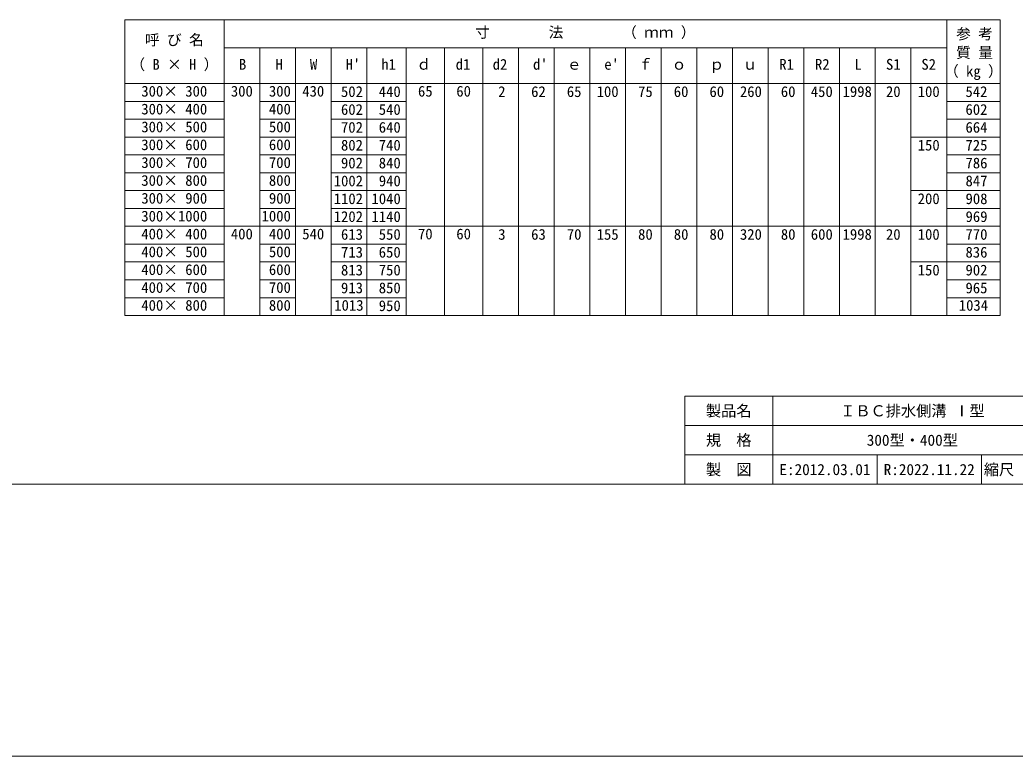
# Model space of a CAD drawing. Units: millimetres at full size; details may follow other scales. Extents: x 80703 to 103503, y 5263 to 15046.
# Drawn here: x 82656 to 86044, y 5263 to 7769 of the extents above; entities that cross this region are included whole.
import ezdxf
from ezdxf.enums import TextEntityAlignment as Align

# ---------------------------------------------------------------- set-up
doc = ezdxf.new("R2010")
doc.units = ezdxf.units.MM
doc.header["$LTSCALE"] = 20
doc.layers.add('0_2', color=7, linetype='Continuous', lineweight=9)
doc.layers.add('枠', color=5, linetype='Continuous', lineweight=5)
doc.styles.add('ＭＳ ゴシック', font='')
doc.styles.get('ＭＳ ゴシック').set_extended_font_data('MS Gothic')

msp = doc.modelspace()

# ---------------------------------------------------------------- linework, layer by layer
at = {"layer": '0_2'}
for p, q in [((83012.92, 7769.45), (83012.92, 6763.02)), ((83012.92, 7769.45), (85993.33, 7769.45)), ((83351.1, 7769.45), (83351.1, 6763.02)), ((85811.08, 7769.45), (85811.08, 6763.02)), ((85993.33, 7769.45), (85993.33, 6763.02)), ((83351.1, 7674.27), (85811.08, 7674.27)), ((83472.6, 7674.27), (83472.6, 6763.02)), ((83594.1, 7674.27), (83594.1, 6763.02)), ((83715.6, 7674.27), (83715.6, 6763.02)), ((83837.1, 7674.27), (83837.1, 6763.02)), ((83971.09, 7674.27), (83971.09, 6763.02)), ((84101.58, 7674.27), (84101.58, 6763.02)), ((84232.08, 7674.27), (84232.08, 6763.02)), ((84353.58, 7674.27), (84353.58, 7066.77)), ((84475.08, 7674.27), (84475.08, 7066.77)), ((84596.58, 7674.27), (84596.58, 7066.77)), ((84717.59, 7674.27), (84717.59, 7066.77)), ((84839.08, 7674.27), (84839.08, 7066.77)), ((84960.58, 7674.27), (84960.58, 7066.77)), ((85082.08, 7674.27), (85082.08, 7066.77)), ((85203.58, 7674.27), (85203.58, 7066.77)), ((85325.08, 7674.27), (85325.08, 7066.77)), ((85446.58, 7674.27), (85446.58, 7066.77)), ((85568.08, 7674.27), (85568.08, 6763.02)), ((85689.58, 7674.27), (85689.58, 6763.02)), ((83012.92, 7552.77), (85993.33, 7552.77)), ((83351.1, 7492.02), (83012.92, 7492.02)), ((83594.1, 7492.02), (83472.6, 7492.02)), ((83715.6, 7492.02), (83971.09, 7492.02)), ((85811.08, 7492.02), (85993.33, 7492.02)), ((83351.1, 7431.27), (83012.92, 7431.27)), ((83594.1, 7431.27), (83472.6, 7431.27)), ((83715.6, 7431.27), (83971.09, 7431.27)), ((85811.08, 7431.27), (85993.33, 7431.27)), ((83351.1, 7370.52), (83012.92, 7370.52)), ((83594.1, 7370.52), (83472.6, 7370.52)), ((83715.6, 7370.52), (83971.09, 7370.52)), ((85689.58, 7370.52), (85993.33, 7370.52)), ((83351.1, 7309.77), (83012.92, 7309.77)), ((83594.1, 7309.76), (83472.6, 7309.76)), ((83715.6, 7309.77), (83971.09, 7309.77)), ((85811.08, 7309.77), (85993.33, 7309.77)), ((83351.1, 7249.02), (83012.92, 7249.02)), ((83594.1, 7249.02), (83472.6, 7249.02)), ((83715.6, 7249.02), (83971.09, 7249.02)), ((85811.08, 7249.02), (85993.33, 7249.02)), ((83351.1, 7188.27), (83012.92, 7188.27)), ((83594.1, 7188.27), (83472.6, 7188.27)), ((83715.6, 7188.27), (83971.09, 7188.27)), ((85689.58, 7188.27), (85993.33, 7188.27)), ((83351.1, 7127.52), (83012.92, 7127.52)), ((83594.1, 7127.52), (83472.6, 7127.52)), ((83715.6, 7127.52), (83971.09, 7127.52)), ((85811.08, 7127.52), (85993.33, 7127.52)), ((83715.6, 7066.77), (83012.92, 7066.77)), ((83715.6, 7066.77), (85811.08, 7066.77)), ((84353.58, 7066.77), (84353.58, 6763.02)), ((84475.08, 7066.77), (84475.08, 6763.02)), ((84596.58, 7066.77), (84596.58, 6763.02)), ((84717.59, 7066.77), (84717.59, 6763.02)), ((84839.08, 7066.77), (84839.08, 6763.02)), ((84960.58, 7066.77), (84960.58, 6763.02)), ((85082.08, 7066.77), (85082.08, 6763.02)), ((85203.58, 7066.77), (85203.58, 6763.02)), ((85325.08, 7066.77), (85325.08, 6763.02)), ((85446.58, 7066.77), (85446.58, 6763.02)), ((85811.08, 7066.77), (85993.33, 7066.77)), ((83351.1, 7006.02), (83012.92, 7006.02)), ((83594.1, 7006.02), (83472.6, 7006.02)), ((83715.6, 7006.02), (83971.09, 7006.02)), ((85811.08, 7006.02), (85993.33, 7006.02)), ((83351.1, 6945.27), (83012.92, 6945.27)), ((83594.1, 6945.27), (83472.6, 6945.27)), ((83715.6, 6945.27), (83971.09, 6945.27)), ((85689.58, 6945.27), (85993.33, 6945.27)), ((83351.1, 6884.52), (83012.92, 6884.52)), ((83594.1, 6884.52), (83472.6, 6884.52)), ((83715.6, 6884.52), (83971.09, 6884.52)), ((85811.08, 6884.52), (85993.33, 6884.52)), ((83351.1, 6823.77), (83012.92, 6823.77)), ((83594.1, 6823.77), (83472.6, 6823.77)), ((83715.6, 6823.77), (83971.09, 6823.77)), ((85811.08, 6823.77), (85993.33, 6823.77)), ((83012.92, 6763.02), (85993.33, 6763.02))]:
    msp.add_line(p, q, dxfattribs=at)
at = {"layer": '枠', "lineweight": 20}
for p, q in [((86819.12, 6488.6), (84919.14, 6488.6)), ((84919.14, 6188.6), (84919.14, 6488.6)), ((85219.14, 6188.6), (85219.14, 6488.6)), ((86819.12, 6388.6), (84919.14, 6388.6)), ((86169.14, 6288.6), (84919.14, 6288.6)), ((85574.14, 6188.6), (85574.14, 6288.6)), ((85929.14, 6188.6), (85929.14, 6288.6)), ((86819.12, 6188.6), (82187.12, 6188.6)), ((80703.12, 5263.01), (88303.12, 5263.01))]:
    msp.add_line(p, q, dxfattribs=at)

# ---------------------------------------------------------------- texts
at = {"layer": '0_2', "style": 'ＭＳ ゴシック'}
for s, p in [('呼 び 名', (83182.01, 7672.17)), ('寸\u3000\u3000\u3000\u3000法\u3000\u3000\u3000\u3000（ ｍｍ ）', (84581.09, 7697.99)), ('（ B × H ）', (83182.01, 7588.58)), ('S1', (85629.33, 7588.86)), ('S2', (85749.83, 7588.86)), ('20', (85629.33, 7495.97)), ('100', (85749.83, 7495.97)), ('150', (85749.83, 7313.72)), ('200', (85749.83, 7131.47)), ('20', (85629.33, 7009.97)), ('100', (85749.83, 7009.97)), ('150', (85749.83, 6888.47))]:
    msp.add_text(s, height=36.66, dxfattribs=at).set_placement(p, align=Align.BOTTOM_CENTER)
for s, p in [('参 考', (85843.39, 7692.56)), ('質 量', (85843.39, 7628.92)), ('B', (83401.83, 7588.86)), ('H', (83526.46, 7588.86)), ('W', (83643.42, 7588.86)), ("H'", (83765.05, 7588.86)), ('h1', (83886.29, 7588.86)), ('ｄ', (84006.31, 7588.86)), ('d1', (84139.65, 7588.86)), ('d2', (84265.65, 7588.86)), ("d'", (84402.86, 7588.86)), ('ｅ', (84518.03, 7588.86)), ("e'", (84645.48, 7588.86)), ('ｆ', (84760.53, 7588.86)), ('ｏ', (84874.98, 7588.86)), ('ｐ', (85003.53, 7588.86)), ('ｕ', (85116.57, 7588.86)), ('R1', (85241.2, 7588.86)), ('R2', (85362.7, 7588.86)), ('L', (85496.91, 7588.86)), ('（ kg ）', (85802.1, 7565.58)), ('300× 300', (83069.51, 7497.39)), ('300', (83374.35, 7497.39)), (' 300', (83478.9, 7497.39)), ('430', (83617.35, 7497.39)), ('502', (83749.17, 7495.97)), ('440', (83877.75, 7495.97)), ('65', (84011.33, 7497.39)), ('60', (84141.83, 7497.39)), ('2', (84284.4, 7495.97)), ('62', (84396.53, 7495.97)), ('65', (84518.03, 7495.97)), ('100', (84619.52, 7495.97)), ('75', (84760.53, 7495.97)), ('60', (84882.03, 7495.97)), ('60', (85003.53, 7495.97)), ('260', (85107.25, 7495.97)), ('60', (85246.53, 7495.97)), ('450', (85348.48, 7495.97)), ('1998', (85456.7, 7495.97)), ('542', (85875.03, 7495.97)), ('300× 400', (83069.51, 7436.64)), (' 400', (83478.9, 7436.64)), ('602', (83749.17, 7435.22)), ('540', (83877.75, 7435.22)), ('602', (85875.03, 7435.22)), ('300× 500', (83069.51, 7375.89)), (' 500', (83478.9, 7375.89)), ('702', (83749.17, 7374.47)), ('640', (83877.75, 7374.47)), ('664', (85875.03, 7374.47)), (' 600', (83478.9, 7315.14)), ('802', (83749.17, 7313.72)), ('740', (83877.75, 7313.72)), ('725', (85875.03, 7313.72)), ('300× 700', (83069.51, 7254.39)), (' 700', (83478.9, 7254.39)), ('902', (83749.17, 7252.97)), ('840', (83877.75, 7252.97)), ('786', (85875.03, 7252.97)), ('300× 800', (83069.51, 7193.64)), (' 800', (83478.9, 7193.64)), (' 900', (83478.9, 7132.89)), ('300×1000', (83069.51, 7072.14)), ('1000', (83478.9, 7072.14)), ('400× 400', (83069.51, 7011.38)), ('400', (83374.35, 7011.38)), (' 400', (83478.9, 7011.38)), ('540', (83617.35, 7011.38)), ('613', (83749.17, 7009.97)), ('550', (83877.75, 7009.97)), ('70', (84011.33, 7011.38)), ('60', (84141.83, 7011.38)), ('3', (84284.4, 7009.97)), ('63', (84396.53, 7009.97)), ('70', (84518.03, 7009.97)), ('155', (84619.52, 7009.97)), ('80', (84760.53, 7009.97)), ('80', (84882.03, 7009.97)), ('80', (85003.53, 7009.97)), ('320', (85107.25, 7009.97)), ('80', (85246.53, 7009.97)), ('600', (85348.48, 7009.97)), ('1998', (85456.7, 7009.97)), ('770', (85875.03, 7009.97)), ('400× 500', (83069.51, 6950.63)), (' 500', (83478.9, 6950.63)), ('713', (83749.17, 6949.22)), ('650', (83877.75, 6949.22)), ('836', (85875.03, 6949.22)), ('400× 600', (83069.51, 6889.88)), (' 600', (83478.9, 6889.88)), ('813', (83749.17, 6888.47)), ('750', (83877.75, 6888.47)), ('902', (85875.03, 6888.47)), ('400× 700', (83069.51, 6829.13)), (' 700', (83478.9, 6829.13)), ('913', (83749.17, 6827.73)), ('850', (83877.75, 6827.73)), ('965', (85875.03, 6827.73)), ('400× 800', (83069.51, 6768.38)), (' 800', (83478.9, 6768.38)), ('1013', (83726.35, 6768.38)), ('950', (83877.75, 6766.98)), ('1034', (85852.21, 6768.38))]:
    msp.add_text(s, height=36.66, dxfattribs=at).set_placement(p, align=Align.BOTTOM_LEFT)
for s, p in [('300× 600', (83069.51, 7315.14)), ('300× 900', (83069.51, 7132.89))]:
    msp.add_text(s, height=36.66, rotation=0.001, dxfattribs=at).set_placement(p, align=Align.BOTTOM_LEFT)
for s, p in [('1002', (83824.17, 7221.31)), ('940', (83952.75, 7221.31)), ('847', (85950.03, 7221.31)), ('1102', (83824.17, 7160.56)), ('1040', (83952.75, 7160.56)), ('908', (85950.03, 7160.56)), ('1202', (83824.17, 7099.82)), ('1140', (83952.75, 7099.82)), ('969', (85950.03, 7099.82))]:
    msp.add_text(s, height=36.66, dxfattribs=at).set_placement(p, align=Align.MIDDLE_RIGHT)
at = {"layer": '枠', "color": 7, "style": 'ＭＳ ゴシック'}
for s, p in [('製品名', (85069.14, 6438.6)), ('ＩＢＣ排水側溝 Ⅰ型', (85694.14, 6438.6)), ('規\u3000格', (85069.14, 6338.6)), ('300型・400型', (85694.14, 6338.6)), ('製\u3000図', (85069.14, 6238.6)), ('E:2012.03.01', (85396.64, 6238.6)), ('R:2022.11.22', (85751.64, 6238.6)), ('縮尺', (85989.14, 6238.6))]:
    msp.add_text(s, height=37.98, dxfattribs=at).set_placement(p, align=Align.MIDDLE_CENTER)

doc.saveas('drawing.dxf')
